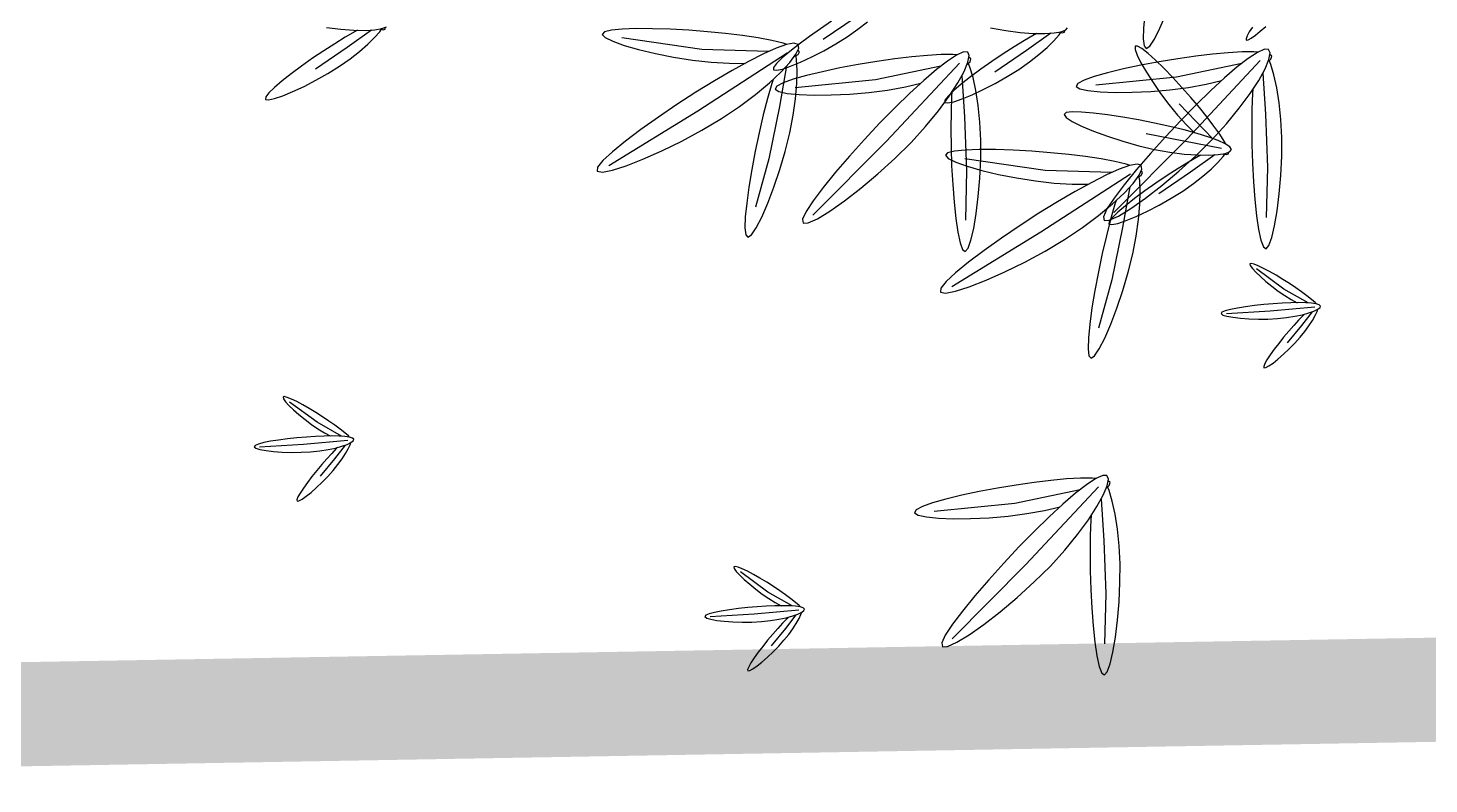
# Model space of a CAD drawing. Extents: x 302512 to 1034855, y -184136 to 410364.
# Drawn here: x 588098 to 594823, y 177789 to 181417 of the extents above; entities that cross this region are included whole.
import ezdxf

# ---------------------------------------------------------------- set-up
doc = ezdxf.new("R2010")
doc.units = 0
doc.header["$MEASUREMENT"] = 0
doc.linetypes.add('DASHED2', pattern=[0.375, 0.25, -0.125])
for name, color, linetype in [('PUB_TEXT', 7, 'Continuous'), ('坐椅', 7, 'Continuous'), ('树', 80, 'Continuous'), ('绿化', 97, 'Continuous'), ('绿地', 3, 'Continuous')]:
    doc.layers.add(name, color=color, linetype=linetype)
doc.styles.add('DIM_FONT', font='SIMPLEX.shx', dxfattribs={"width": 0.8})

# ---------------------------------------------------------------- blocks, each defined once
blk = doc.blocks.new('_F43BVI')
at = {"layer": '绿地'}
for p, q in [((0.4343, 0.5825), (0.4285, 0.5959)), ((0.4213, 0.5702), (0.4286, 0.561)), ((0.4387, 0.5705), (0.4343, 0.5825)), ((0.4417, 0.5607), (0.4387, 0.5705)), ((0.4891, 0.589), (0.4849, 0.5862)), ((0.4945, 0.5855), (0.4891, 0.589)), ((0.5045, 0.5821), (0.4939, 0.5812)), ((0.498, 0.5777), (0.4945, 0.5855)), ((0.5266, 0.5814), (0.5045, 0.5821)), ((0.5531, 0.5787), (0.5266, 0.5814)), ((0.5833, 0.5739), (0.5531, 0.5787)), ((0.6164, 0.5667), (0.5833, 0.5739)), ((0.6516, 0.5571), (0.6164, 0.5667)), ((0.4286, 0.561), (0.4348, 0.5542)), ((0.4348, 0.5542), (0.4395, 0.5504)), ((0.4395, 0.5504), (0.4423, 0.5501)), ((0.443, 0.5537), (0.4417, 0.5607)), ((0.4423, 0.5501), (0.443, 0.5537)), ((0.4695, 0.557), (0.4624, 0.5345)), ((0.4728, 0.5651), (0.4695, 0.557)), ((0.4905, 0.5641), (0.5943, 0.3752)), ((0.516, 0.5609), (0.5969, 0.5404)), ((0.5969, 0.5404), (0.7008, 0.5108)), ((0.6879, 0.5452), (0.6516, 0.5571)), ((0.724, 0.5316), (0.6879, 0.5452)), ((0.4624, 0.5345), (0.4553, 0.5074)), ((0.4844, 0.5268), (0.47, 0.3927)), ((0.5412, 0.5317), (0.5489, 0.5285)), ((0.5489, 0.5285), (0.5786, 0.5175)), ((0.5786, 0.5175), (0.6113, 0.5065)), ((0.7008, 0.5108), (0.796, 0.4771)), ((0.7586, 0.517), (0.724, 0.5316)), ((0.79, 0.5023), (0.7586, 0.517)), ((0.9816, 0.5129), (0.9718, 0.5064)), ((0.9986, 0.5143), (0.9783, 0.4261)), ((0.9901, 0.5179), (0.9816, 0.5129)), ((0.9934, 0.5195), (0.9901, 0.5179)), ((1.008, 0.516), (1.0045, 0.5187)), ((1.0148, 0.5096), (1.008, 0.516)), ((0.4553, 0.5074), (0.4483, 0.4766)), ((0.6113, 0.5065), (0.6464, 0.4955)), ((0.6464, 0.4955), (0.6828, 0.485)), ((0.6828, 0.485), (0.7193, 0.4752)), ((0.8169, 0.4881), (0.79, 0.5023)), ((0.8378, 0.4755), (0.8169, 0.4881)), ((0.9494, 0.4899), (0.9373, 0.4803)), ((0.9863, 0.5043), (0.9443, 0.4663)), ((0.9609, 0.4987), (0.9494, 0.4899)), ((0.9718, 0.5064), (0.9609, 0.4987)), ((0.9691, 0.4739), (0.9788, 0.4832)), ((1.0054, 0.4899), (1.007, 0.4868)), ((1.0057, 0.5062), (1.0253, 0.4771)), ((1.007, 0.4868), (1.0132, 0.4751)), ((1.0224, 0.5014), (1.0148, 0.5096)), ((1.0305, 0.4914), (1.0224, 0.5014)), ((1.0388, 0.4799), (1.0305, 0.4914)), ((0.4483, 0.4766), (0.4416, 0.4427)), ((0.502, 0.4455), (0.5046, 0.4774)), ((0.7193, 0.4752), (0.7543, 0.4667)), ((0.7543, 0.4667), (0.7864, 0.4599)), ((0.7864, 0.4599), (0.8141, 0.4551)), ((0.8141, 0.4551), (0.8359, 0.4528)), ((0.8359, 0.4528), (0.8502, 0.4535)), ((0.8512, 0.465), (0.8378, 0.4755)), ((0.8502, 0.4535), (0.8557, 0.4574)), ((0.8557, 0.4574), (0.8512, 0.465)), ((0.9443, 0.4663), (0.8886, 0.4261)), ((0.913, 0.4598), (0.9018, 0.4497)), ((0.925, 0.4702), (0.913, 0.4598)), ((0.9373, 0.4803), (0.925, 0.4702)), ((0.9314, 0.4449), (0.9447, 0.4542)), ((0.9447, 0.4542), (0.9574, 0.464)), ((0.9574, 0.464), (0.9691, 0.4739)), ((1.0132, 0.4751), (1.0204, 0.4624)), ((1.0204, 0.4624), (1.0283, 0.4492)), ((1.0253, 0.4771), (1.0496, 0.4388)), ((1.0471, 0.4671), (1.0388, 0.4799)), ((1.0552, 0.4532), (1.0471, 0.4671)), ((1.0627, 0.4388), (1.0552, 0.4532)), ((0.4416, 0.4427), (0.4353, 0.4065)), ((0.4971, 0.4094), (0.502, 0.4455)), ((0.5658, 0.4265), (0.5425, 0.4176)), ((0.6353, 0.4343), (0.5598, 0.2987)), ((0.5873, 0.434), (0.5658, 0.4265)), ((0.6065, 0.44), (0.5873, 0.434)), ((0.6229, 0.4443), (0.6065, 0.44)), ((0.6291, 0.4454), (0.6229, 0.4443)), ((0.6465, 0.4349), (0.6499, 0.44)), ((0.6499, 0.4446), (0.6466, 0.4461)), ((0.6516, 0.4326), (0.647, 0.4388)), ((0.6499, 0.44), (0.6499, 0.4446)), ((0.6597, 0.4189), (0.6516, 0.4326)), ((0.8836, 0.4317), (0.8777, 0.4246)), ((0.8918, 0.4401), (0.8836, 0.4317)), ((0.9018, 0.4497), (0.8918, 0.4401)), ((0.8944, 0.4229), (0.9057, 0.4289)), ((0.9057, 0.4289), (0.9182, 0.4363)), ((0.9182, 0.4363), (0.9314, 0.4449)), ((0.9783, 0.4261), (0.956, 0.3402)), ((1.0283, 0.4492), (1.0368, 0.4357)), ((1.0368, 0.4357), (1.0455, 0.4225)), ((1.0694, 0.4245), (1.0627, 0.4388)), ((0.3655, 0.3915), (0.3428, 0.4117)), ((0.4353, 0.4065), (0.4296, 0.369)), ((0.493, 0.3967), (0.4683, 0.3854)), ((0.49, 0.3719), (0.4971, 0.4094)), ((0.5181, 0.4076), (0.493, 0.3967)), ((0.5425, 0.4176), (0.5181, 0.4076)), ((0.6102, 0.4237), (0.5229, 0.3811)), ((0.6431, 0.4175), (0.6616, 0.3603)), ((0.6682, 0.4017), (0.6597, 0.4189)), ((0.6768, 0.3814), (0.6682, 0.4017)), ((0.8777, 0.4246), (0.8745, 0.4195)), ((0.8745, 0.4195), (0.8746, 0.4167)), ((0.8746, 0.4167), (0.8782, 0.4165)), ((0.8782, 0.4165), (0.8851, 0.4186)), ((0.8851, 0.4186), (0.8944, 0.4229)), ((1.0455, 0.4225), (1.0541, 0.41)), ((1.0541, 0.41), (1.0622, 0.3989)), ((1.0622, 0.3989), (1.0695, 0.3896)), ((1.0752, 0.4111), (1.0694, 0.4245)), ((1.0797, 0.3992), (1.0752, 0.4111)), ((1.0827, 0.3894), (1.0797, 0.3992)), ((0.3292, 0.3714), (0.3549, 0.3601)), ((0.3828, 0.3742), (0.3655, 0.3915)), ((0.3933, 0.3608), (0.3828, 0.3742)), ((0.445, 0.374), (0.424, 0.363)), ((0.4296, 0.369), (0.4248, 0.3316)), ((0.47, 0.3927), (0.4349, 0.2329)), ((0.4683, 0.3854), (0.445, 0.374)), ((0.4812, 0.3342), (0.49, 0.3719)), ((0.5179, 0.361), (0.5435, 0.371)), ((0.5435, 0.371), (0.5674, 0.3819)), ((0.5674, 0.3819), (0.5879, 0.3925)), ((0.5943, 0.3752), (0.6908, 0.1874)), ((0.6349, 0.3909), (0.6359, 0.385)), ((0.6359, 0.385), (0.6406, 0.3627)), ((0.6851, 0.3585), (0.6768, 0.3814)), ((1.0695, 0.3896), (1.0757, 0.3828)), ((1.0757, 0.3828), (1.0804, 0.379)), ((1.0804, 0.379), (1.0832, 0.3787)), ((1.0839, 0.3823), (1.0827, 0.3894)), ((1.0832, 0.3787), (1.0839, 0.3823)), ((0.3549, 0.3601), (0.3755, 0.3527)), ((0.3755, 0.3527), (0.3896, 0.3499)), ((0.3934, 0.3443), (0.3857, 0.3373)), ((0.3896, 0.3499), (0.3958, 0.3524)), ((0.3958, 0.3524), (0.3933, 0.3608)), ((0.4065, 0.353), (0.3934, 0.3443)), ((0.424, 0.363), (0.4065, 0.353)), ((0.4415, 0.3379), (0.4657, 0.3442)), ((0.4657, 0.3442), (0.4916, 0.3519)), ((0.4916, 0.3519), (0.5179, 0.361)), ((0.6406, 0.3627), (0.6464, 0.3385)), ((0.6616, 0.3603), (0.6833, 0.2856)), ((0.6927, 0.3334), (0.6851, 0.3585)), ((0.3857, 0.3373), (0.3845, 0.3326)), ((0.3845, 0.3326), (0.3905, 0.3305)), ((0.3905, 0.3305), (0.4027, 0.3308)), ((0.4027, 0.3308), (0.4201, 0.3334)), ((0.4201, 0.3334), (0.4415, 0.3379)), ((0.4248, 0.3316), (0.4209, 0.2957)), ((0.4713, 0.2981), (0.4812, 0.3342)), ((0.6464, 0.3385), (0.6531, 0.3129)), ((0.6531, 0.3129), (0.6606, 0.2867)), ((0.6993, 0.3067), (0.6927, 0.3334)), ((0.4209, 0.2957), (0.4183, 0.263)), ((0.4608, 0.265), (0.4713, 0.2981)), ((0.6606, 0.2867), (0.6687, 0.2607)), ((0.7048, 0.2794), (0.6993, 0.3067)), ((0.4183, 0.263), (0.4172, 0.2349)), ((0.4503, 0.2365), (0.4608, 0.265)), ((0.6321, 0.2678), (0.6273, 0.2661)), ((0.6366, 0.2631), (0.6321, 0.2678)), ((0.6454, 0.2574), (0.6349, 0.2591)), ((0.638, 0.2547), (0.6366, 0.2631)), ((0.6667, 0.2515), (0.6454, 0.2574)), ((0.6687, 0.2607), (0.6769, 0.2361)), ((0.7092, 0.2527), (0.7048, 0.2794)), ((0.4172, 0.2349), (0.4177, 0.2131)), ((0.4404, 0.2141), (0.4503, 0.2365)), ((0.6054, 0.2414), (0.5932, 0.2213)), ((0.6106, 0.2485), (0.6054, 0.2414)), ((0.6275, 0.2433), (0.6831, 0.0351)), ((0.6515, 0.2341), (0.7252, 0.1948)), ((0.6918, 0.2425), (0.6667, 0.2515)), ((0.6769, 0.2361), (0.685, 0.2139)), ((0.72, 0.2306), (0.6918, 0.2425)), ((0.7122, 0.2279), (0.7092, 0.2527)), ((0.7139, 0.2061), (0.7122, 0.2279)), ((0.7504, 0.2157), (0.72, 0.2306)), ((0.3099, 0.1959), (0.3133, 0.201)), ((0.3134, 0.2056), (0.3101, 0.2071)), ((0.315, 0.1936), (0.3105, 0.1998)), ((0.3133, 0.201), (0.3134, 0.2056)), ((0.4177, 0.2131), (0.4202, 0.1989)), ((0.4202, 0.1989), (0.4249, 0.1941)), ((0.4249, 0.1941), (0.4318, 0.1995)), ((0.4318, 0.1995), (0.4404, 0.2141)), ((0.6127, 0.2085), (0.5666, 0.0817)), ((0.5932, 0.2213), (0.5798, 0.1967)), ((0.669, 0.1997), (0.6757, 0.1948)), ((0.685, 0.2139), (0.6927, 0.1952)), ((0.7142, 0.1885), (0.7139, 0.2061)), ((0.7822, 0.198), (0.7504, 0.2157)), ((0.3065, 0.1785), (0.325, 0.1213)), ((0.3231, 0.1799), (0.315, 0.1936)), ((0.3316, 0.1627), (0.3231, 0.1799)), ((0.5798, 0.1967), (0.5656, 0.1684)), ((0.6757, 0.1948), (0.7019, 0.177)), ((0.6927, 0.1952), (0.6996, 0.181)), ((0.6996, 0.181), (0.7055, 0.1725)), ((0.7019, 0.177), (0.7311, 0.1584)), ((0.7055, 0.1725), (0.71, 0.1707)), ((0.71, 0.1707), (0.7129, 0.1763)), ((0.7129, 0.1763), (0.7142, 0.1885)), ((0.7252, 0.1948), (0.819, 0.1413)), ((0.8146, 0.1778), (0.7822, 0.198)), ((0.8465, 0.1559), (0.8146, 0.1778)), ((0.2983, 0.1519), (0.2994, 0.146)), ((0.2994, 0.146), (0.3041, 0.1237)), ((0.3402, 0.1424), (0.3316, 0.1627)), ((0.3485, 0.1195), (0.3402, 0.1424)), ((0.5656, 0.1684), (0.551, 0.1371)), ((0.6103, 0.1254), (0.6205, 0.1558)), ((0.7311, 0.1584), (0.7624, 0.1394)), ((0.8765, 0.1334), (0.8465, 0.1559)), ((0.3041, 0.1237), (0.3098, 0.0995)), ((0.325, 0.1213), (0.3467, 0.0466)), ((0.3561, 0.0944), (0.3485, 0.1195)), ((0.551, 0.1371), (0.5363, 0.1035)), ((0.5969, 0.0915), (0.6103, 0.1254)), ((0.7624, 0.1394), (0.7953, 0.1205)), ((0.7953, 0.1205), (0.8284, 0.1023)), ((0.819, 0.1413), (0.9033, 0.0858)), ((0.9035, 0.1116), (0.8765, 0.1334)), ((0.3098, 0.0995), (0.3165, 0.074)), ((0.3627, 0.0677), (0.3561, 0.0944)), ((0.5363, 0.1035), (0.5218, 0.0684)), ((0.5811, 0.0568), (0.5969, 0.0915)), ((0.8284, 0.1023), (0.8604, 0.0857)), ((0.8604, 0.0857), (0.8899, 0.0713)), ((0.9263, 0.0915), (0.9035, 0.1116)), ((0.9435, 0.0742), (0.9263, 0.0915)), ((0.3165, 0.074), (0.3241, 0.0477)), ((0.3683, 0.0404), (0.3627, 0.0677)), ((0.5666, 0.0817), (0.4943, -0.065)), ((0.5218, 0.0684), (0.5081, 0.0332)), ((0.5635, 0.0223), (0.5811, 0.0568)), ((0.8899, 0.0713), (0.9157, 0.0601)), ((0.9157, 0.0601), (0.9363, 0.0527)), ((0.954, 0.0608), (0.9435, 0.0742)), ((0.9566, 0.0524), (0.954, 0.0608)), ((0.3241, 0.0477), (0.3321, 0.0217)), ((0.3726, 0.0137), (0.3683, 0.0404)), ((0.5081, 0.0332), (0.4957, -0.0006)), ((0.6831, 0.0351), (0.7319, -0.1704)), ((0.9363, 0.0527), (0.9503, 0.0498)), ((0.9503, 0.0498), (0.9566, 0.0524)), ((0.3058, 0.0091), (0.3015, 0.0063)), ((0.3112, 0.0057), (0.3058, 0.0091)), ((0.3211, 0.0022), (0.3105, 0.0014)), ((0.3146, -0.0022), (0.3112, 0.0057)), ((0.3432, 0.0016), (0.3211, 0.0022)), ((0.3321, 0.0217), (0.3403, -0.0029)), ((0.3698, -0.0011), (0.3432, 0.0016)), ((0.3756, -0.0111), (0.3726, 0.0137)), ((0.5452, -0.0104), (0.5635, 0.0223)), ((1.207, 0.0113), (1.2027, 0.0085)), ((1.2124, 0.0078), (1.207, 0.0113)), ((1.2223, 0.0044), (1.2117, 0.0036)), ((1.2158, 0), (1.2124, 0.0078)), ((1.2444, 0.0038), (1.2223, 0.0044)), ((1.271, 0.0011), (1.2444, 0.0038)), ((1.3012, -0.0038), (1.271, 0.0011)), ((0.2862, -0.0229), (0.2791, -0.0454)), ((0.2895, -0.0148), (0.2862, -0.0229)), ((0.3071, -0.0158), (0.4109, -0.2047)), ((0.3326, -0.019), (0.4136, -0.0395)), ((0.3403, -0.0029), (0.3484, -0.0251)), ((0.3484, -0.0251), (0.3561, -0.0438)), ((0.4, -0.006), (0.3698, -0.0011)), ((0.3773, -0.0329), (0.3756, -0.0111)), ((0.4331, -0.0132), (0.4, -0.006)), ((0.4682, -0.0227), (0.4331, -0.0132)), ((0.5045, -0.0347), (0.4682, -0.0227)), ((0.4957, -0.0006), (0.4854, -0.0318)), ((0.5271, -0.04), (0.5452, -0.0104)), ((1.1874, -0.0207), (1.1803, -0.0432)), ((1.1907, -0.0126), (1.1874, -0.0207)), ((1.2083, -0.0136), (1.3121, -0.2025)), ((1.2338, -0.0168), (1.3148, -0.0373)), ((1.3343, -0.011), (1.3012, -0.0038)), ((1.3694, -0.0206), (1.3343, -0.011)), ((1.4057, -0.0325), (1.3694, -0.0206)), ((0.2791, -0.0454), (0.272, -0.0724)), ((0.3011, -0.0531), (0.2866, -0.1872)), ((0.3561, -0.0438), (0.3631, -0.058)), ((0.3578, -0.0482), (0.3656, -0.0514)), ((0.3656, -0.0514), (0.3953, -0.0623)), ((0.3763, -0.0626), (0.3776, -0.0505)), ((0.3776, -0.0505), (0.3773, -0.0329)), ((0.4136, -0.0395), (0.5175, -0.0691)), ((0.4854, -0.0318), (0.4776, -0.0588)), ((0.5407, -0.0483), (0.5045, -0.0347)), ((0.5101, -0.0652), (0.5271, -0.04)), ((0.5752, -0.0629), (0.5407, -0.0483)), ((1.1803, -0.0432), (1.1732, -0.0702)), ((1.2023, -0.0509), (1.1878, -0.185)), ((1.259, -0.046), (1.2668, -0.0492)), ((1.2668, -0.0492), (1.2965, -0.0601)), ((1.3148, -0.0373), (1.4187, -0.0669)), ((1.4419, -0.0461), (1.4057, -0.0325)), ((1.4764, -0.0607), (1.4419, -0.0461)), ((0.272, -0.0724), (0.265, -0.1033)), ((0.3631, -0.058), (0.3689, -0.0665)), ((0.3689, -0.0665), (0.3734, -0.0683)), ((0.3734, -0.0683), (0.3763, -0.0626)), ((0.3953, -0.0623), (0.428, -0.0734)), ((0.428, -0.0734), (0.463, -0.0844)), ((0.463, -0.0844), (0.4995, -0.0949)), ((0.4729, -0.0801), (0.472, -0.0945)), ((0.4776, -0.0588), (0.4729, -0.0801)), ((0.4833, -0.0967), (0.4952, -0.0845)), ((0.4952, -0.0845), (0.5101, -0.0652)), ((0.5175, -0.0691), (0.6126, -0.1027)), ((0.6067, -0.0776), (0.5752, -0.0629)), ((0.6336, -0.0917), (0.6067, -0.0776)), ((1.1732, -0.0702), (1.1662, -0.1011)), ((1.2965, -0.0601), (1.3292, -0.0712)), ((1.3292, -0.0712), (1.3642, -0.0822)), ((1.3642, -0.0822), (1.4007, -0.0927)), ((1.4187, -0.0669), (1.5138, -0.1006)), ((1.5079, -0.0754), (1.4764, -0.0607)), ((1.5348, -0.0895), (1.5079, -0.0754)), ((0.265, -0.1033), (0.2583, -0.1372)), ((0.3186, -0.1343), (0.3213, -0.1024)), ((0.472, -0.0945), (0.4753, -0.1003)), ((0.4753, -0.1003), (0.4833, -0.0967)), ((0.4995, -0.0949), (0.5359, -0.1046)), ((0.5359, -0.1046), (0.571, -0.1131)), ((0.571, -0.1131), (0.6031, -0.12)), ((0.6544, -0.1044), (0.6336, -0.0917)), ((0.6678, -0.1149), (0.6544, -0.1044)), ((1.1662, -0.1011), (1.1595, -0.135)), ((1.2198, -0.1322), (1.2225, -0.1003)), ((1.4007, -0.0927), (1.4371, -0.1024)), ((1.4371, -0.1024), (1.4722, -0.1109)), ((1.4722, -0.1109), (1.5043, -0.1178)), ((1.5556, -0.1022), (1.5348, -0.0895)), ((1.569, -0.1127), (1.5556, -0.1022)), ((1.5735, -0.1202), (1.569, -0.1127)), ((0.2583, -0.1372), (0.252, -0.1733)), ((0.3137, -0.1704), (0.3186, -0.1343)), ((0.6031, -0.12), (0.6308, -0.1247)), ((0.6308, -0.1247), (0.6525, -0.127)), ((0.6525, -0.127), (0.6669, -0.1264)), ((0.6669, -0.1264), (0.6723, -0.1224)), ((0.6723, -0.1224), (0.6678, -0.1149)), ((1.1595, -0.135), (1.1532, -0.1712)), ((1.2149, -0.1683), (1.2198, -0.1322)), ((1.5043, -0.1178), (1.532, -0.1226)), ((1.532, -0.1226), (1.5537, -0.1248)), ((1.5537, -0.1248), (1.5681, -0.1242)), ((1.5681, -0.1242), (1.5735, -0.1202)), ((0.1783, -0.1895), (0.17, -0.1666)), ((1.2079, -0.2058), (1.2149, -0.1683)), ((0.1548, -0.1877), (0.1765, -0.2624)), ((0.1859, -0.2146), (0.1783, -0.1895)), ((0.252, -0.1733), (0.2463, -0.2108)), ((0.2866, -0.1872), (0.2515, -0.3469)), ((0.3067, -0.208), (0.3137, -0.1704)), ((1.1532, -0.1712), (1.1475, -0.2087)), ((1.1878, -0.185), (1.1527, -0.3448)), ((0.1926, -0.2413), (0.1859, -0.2146)), ((0.2463, -0.2108), (0.2414, -0.2483)), ((0.2979, -0.2456), (0.3067, -0.208)), ((0.4109, -0.2047), (0.5075, -0.3925)), ((1.1475, -0.2087), (1.1426, -0.2461)), ((1.1991, -0.2435), (1.2079, -0.2058)), ((1.3121, -0.2025), (1.4087, -0.3903)), ((0.1464, -0.2351), (0.1539, -0.2613)), ((0.1981, -0.2686), (0.1926, -0.2413)), ((0.2414, -0.2483), (0.2376, -0.2841)), ((0.2879, -0.2818), (0.2979, -0.2456)), ((1.1426, -0.2461), (1.1388, -0.282)), ((1.1891, -0.2796), (1.1991, -0.2435)), ((0.1539, -0.2613), (0.1619, -0.2873)), ((0.2024, -0.2953), (0.1981, -0.2686)), ((0.2774, -0.3149), (0.2879, -0.2818)), ((1.1388, -0.282), (1.1361, -0.3147)), ((1.1786, -0.3127), (1.1891, -0.2796)), ((0.1619, -0.2873), (0.1701, -0.3119)), ((0.2054, -0.3201), (0.2024, -0.2953)), ((0.2376, -0.2841), (0.2349, -0.3169)), ((0.1632, -0.335), (0.1581, -0.3421)), ((0.1701, -0.3119), (0.1783, -0.3341)), ((0.1783, -0.3341), (0.1859, -0.3528)), ((0.1848, -0.3157), (0.18, -0.3174)), ((0.1892, -0.3203), (0.1848, -0.3157)), ((0.198, -0.3261), (0.1875, -0.3243)), ((0.1907, -0.3288), (0.1892, -0.3203)), ((0.2194, -0.332), (0.198, -0.3261)), ((0.2071, -0.3419), (0.2054, -0.3201)), ((0.2445, -0.3409), (0.2194, -0.332)), ((0.2349, -0.3169), (0.2338, -0.3449)), ((0.2669, -0.3434), (0.2774, -0.3149)), ((1.1361, -0.3147), (1.135, -0.3427)), ((1.1681, -0.3412), (1.1786, -0.3127)), ((0.1458, -0.3622), (0.1325, -0.3868)), ((0.1581, -0.3421), (0.1458, -0.3622)), ((0.1801, -0.3402), (0.2357, -0.5484)), ((0.1859, -0.3528), (0.1929, -0.367)), ((0.1929, -0.367), (0.1987, -0.3755)), ((0.2041, -0.3494), (0.2778, -0.3887)), ((0.2061, -0.3717), (0.2074, -0.3595)), ((0.2074, -0.3595), (0.2071, -0.3419)), ((0.2338, -0.3449), (0.2344, -0.3668)), ((0.2344, -0.3668), (0.2369, -0.3809)), ((0.2726, -0.3529), (0.2445, -0.3409)), ((0.2484, -0.3804), (0.2571, -0.3657)), ((0.2571, -0.3657), (0.2669, -0.3434)), ((0.303, -0.3678), (0.2726, -0.3529)), ((0.3349, -0.3855), (0.303, -0.3678)), ((1.135, -0.3427), (1.1356, -0.3646)), ((1.1356, -0.3646), (1.1381, -0.3788)), ((1.1496, -0.3782), (1.1583, -0.3635)), ((1.1583, -0.3635), (1.1681, -0.3412)), ((0.1325, -0.3868), (0.1183, -0.4151)), ((0.1654, -0.375), (0.1192, -0.5017)), ((0.1987, -0.3755), (0.2032, -0.3773)), ((0.2032, -0.3773), (0.2061, -0.3717)), ((0.2216, -0.3838), (0.2284, -0.3887)), ((0.2284, -0.3887), (0.2546, -0.4065)), ((0.2369, -0.3809), (0.2415, -0.3858)), ((0.2415, -0.3858), (0.2484, -0.3804)), ((0.2778, -0.3887), (0.3716, -0.4422)), ((0.3673, -0.4057), (0.3349, -0.3855)), ((1.1381, -0.3788), (1.1427, -0.3836)), ((1.1427, -0.3836), (1.1496, -0.3782)), ((0.1183, -0.4151), (0.1037, -0.4464)), ((0.2546, -0.4065), (0.2837, -0.425)), ((0.3991, -0.4276), (0.3673, -0.4057)), ((0.1037, -0.4464), (0.0889, -0.48)), ((0.163, -0.4581), (0.1732, -0.4277)), ((0.2837, -0.425), (0.3151, -0.4441)), ((0.3151, -0.4441), (0.348, -0.463)), ((0.3716, -0.4422), (0.4559, -0.4977)), ((0.4292, -0.45), (0.3991, -0.4276)), ((0.4562, -0.4719), (0.4292, -0.45)), ((0.0889, -0.48), (0.0744, -0.515)), ((0.1496, -0.4919), (0.163, -0.4581)), ((0.348, -0.463), (0.3811, -0.4812)), ((0.3811, -0.4812), (0.4131, -0.4978)), ((0.4789, -0.492), (0.4562, -0.4719)), ((0.1192, -0.5017), (0.047, -0.6484)), ((0.1337, -0.5267), (0.1496, -0.4919)), ((0.4131, -0.4978), (0.4426, -0.5121)), ((0.4962, -0.5093), (0.4789, -0.492)), ((0.5067, -0.5227), (0.4962, -0.5093)), ((0.0744, -0.515), (0.0607, -0.5502)), ((0.1162, -0.5612), (0.1337, -0.5267)), ((0.4426, -0.5121), (0.4683, -0.5234)), ((0.4683, -0.5234), (0.4889, -0.5308)), ((0.4889, -0.5308), (0.503, -0.5336)), ((0.503, -0.5336), (0.5092, -0.5311)), ((0.5092, -0.5311), (0.5067, -0.5227)), ((0.0607, -0.5502), (0.0484, -0.5841)), ((0.0979, -0.5939), (0.1162, -0.5612)), ((0.2357, -0.5484), (0.2846, -0.7538)), ((0.0484, -0.5841), (0.038, -0.6153)), ((0.0798, -0.6235), (0.0979, -0.5939)), ((0.038, -0.6153), (0.0302, -0.6423)), ((0.0302, -0.6423), (0.0256, -0.6636)), ((0.0478, -0.668), (0.0628, -0.6487)), ((0.0628, -0.6487), (0.0798, -0.6235)), ((0.0256, -0.6636), (0.0246, -0.6779)), ((0.0246, -0.6779), (0.028, -0.6838)), ((0.0359, -0.6802), (0.0478, -0.668)), ((1.2452, -0.6771), (1.2032, -0.7151)), ((1.2307, -0.675), (1.2199, -0.6827)), ((1.2405, -0.6685), (1.2307, -0.675)), ((1.2576, -0.6671), (1.2373, -0.7553)), ((1.249, -0.6635), (1.2405, -0.6685)), ((1.2523, -0.6619), (1.249, -0.6635)), ((1.267, -0.6654), (1.2634, -0.6627)), ((1.2646, -0.6753), (1.2843, -0.7043)), ((1.2737, -0.6718), (1.267, -0.6654)), ((1.2813, -0.6801), (1.2737, -0.6718)), ((0.028, -0.6838), (0.0359, -0.6802)), ((1.1962, -0.7011), (1.1839, -0.7112)), ((1.2083, -0.6915), (1.1962, -0.7011)), ((1.2199, -0.6827), (1.2083, -0.6915)), ((1.2164, -0.7174), (1.228, -0.7075)), ((1.228, -0.7075), (1.2378, -0.6982)), ((1.2644, -0.6915), (1.2659, -0.6946)), ((1.2659, -0.6946), (1.2722, -0.7063)), ((1.2722, -0.7063), (1.2793, -0.719)), ((1.2894, -0.69), (1.2813, -0.6801)), ((1.2843, -0.7043), (1.3086, -0.7426)), ((1.2977, -0.7015), (1.2894, -0.69)), ((1.3061, -0.7143), (1.2977, -0.7015)), ((1.2032, -0.7151), (1.1475, -0.7553)), ((1.1607, -0.7317), (1.1507, -0.7413)), ((1.1719, -0.7216), (1.1607, -0.7317)), ((1.1839, -0.7112), (1.1719, -0.7216)), ((1.1904, -0.7365), (1.2037, -0.7272)), ((1.2037, -0.7272), (1.2164, -0.7174)), ((1.2793, -0.719), (1.2872, -0.7322)), ((1.2872, -0.7322), (1.2957, -0.7457)), ((1.3141, -0.7282), (1.3061, -0.7143)), ((1.3216, -0.7426), (1.3141, -0.7282)), ((1.1366, -0.7568), (1.1334, -0.7619)), ((1.1334, -0.7619), (1.1335, -0.7647)), ((1.1425, -0.7497), (1.1366, -0.7568)), ((1.1372, -0.7649), (1.144, -0.7628)), ((1.1507, -0.7413), (1.1425, -0.7497)), ((1.144, -0.7628), (1.1533, -0.7585)), ((1.1533, -0.7585), (1.1646, -0.7525)), ((1.1646, -0.7525), (1.1771, -0.7451)), ((1.1771, -0.7451), (1.1904, -0.7365)), ((1.2373, -0.7553), (1.215, -0.8412)), ((1.2957, -0.7457), (1.3044, -0.759)), ((1.3044, -0.759), (1.313, -0.7714)), ((1.3284, -0.7569), (1.3216, -0.7426)), ((1.3341, -0.7703), (1.3284, -0.7569)), ((1.1335, -0.7647), (1.1372, -0.7649)), ((1.313, -0.7714), (1.3212, -0.7825)), ((1.3212, -0.7825), (1.3285, -0.7918)), ((1.3285, -0.7918), (1.3347, -0.7986)), ((1.3386, -0.7822), (1.3341, -0.7703)), ((1.3416, -0.792), (1.3386, -0.7822)), ((1.3429, -0.7991), (1.3416, -0.792)), ((1.3347, -0.7986), (1.3393, -0.8024)), ((1.3393, -0.8024), (1.3422, -0.8027)), ((1.3422, -0.8027), (1.3429, -0.7991)), ((-0.1217, -1.1074), (-0.1182, -1.1023)), ((-0.1182, -1.0977), (-0.1215, -1.0962)), ((-0.1165, -1.1097), (-0.1211, -1.1036)), ((-0.1182, -1.1023), (-0.1182, -1.0977)), ((-0.125, -1.1248), (-0.1066, -1.1821)), ((-0.1084, -1.1234), (-0.1165, -1.1097)), ((-0.0999, -1.1407), (-0.1084, -1.1234)), ((-0.1332, -1.1514), (-0.1322, -1.1573)), ((-0.1322, -1.1573), (-0.1275, -1.1796)), ((-0.0913, -1.161), (-0.0999, -1.1407)), ((-0.1275, -1.1796), (-0.1217, -1.2038)), ((-0.1066, -1.1821), (-0.0848, -1.2567)), ((-0.0831, -1.1839), (-0.0913, -1.161)), ((-0.0754, -1.209), (-0.0831, -1.1839)), ((-0.1217, -1.2038), (-0.115, -1.2294)), ((-0.0688, -1.2357), (-0.0754, -1.209)), ((-0.115, -1.2294), (-0.1075, -1.2556)), ((-0.0633, -1.263), (-0.0688, -1.2357)), ((-0.1075, -1.2556), (-0.0994, -1.2816)), ((-0.059, -1.2896), (-0.0633, -1.263)), ((-0.0994, -1.2816), (-0.0912, -1.3062)), ((-0.0559, -1.3144), (-0.059, -1.2896)), ((-0.0912, -1.3062), (-0.0831, -1.3284)), ((-0.0831, -1.3284), (-0.0754, -1.3471)), ((-0.0542, -1.3362), (-0.0559, -1.3144)), ((-0.0754, -1.3471), (-0.0685, -1.3613)), ((-0.0552, -1.366), (-0.054, -1.3538)), ((-0.054, -1.3538), (-0.0542, -1.3362)), ((-0.0685, -1.3613), (-0.0626, -1.3698)), ((-0.0626, -1.3698), (-0.0581, -1.3716)), ((-0.0581, -1.3716), (-0.0552, -1.366)), ((0.6367, -1.437), (0.5947, -1.475)), ((0.6114, -1.4426), (0.5998, -1.4514)), ((0.6222, -1.4349), (0.6114, -1.4426)), ((0.632, -1.4284), (0.6222, -1.4349)), ((0.649, -1.427), (0.6287, -1.5152)), ((0.6405, -1.4234), (0.632, -1.4284)), ((0.6438, -1.4218), (0.6405, -1.4234)), ((0.6585, -1.4253), (0.6549, -1.4226)), ((0.6561, -1.4352), (0.6758, -1.4642)), ((0.6652, -1.4317), (0.6585, -1.4253)), ((0.6728, -1.4399), (0.6652, -1.4317)), ((0.6809, -1.4499), (0.6728, -1.4399)), ((0.5754, -1.4711), (0.5634, -1.4815)), ((0.5877, -1.461), (0.5754, -1.4711)), ((0.5998, -1.4514), (0.5877, -1.461)), ((0.6079, -1.4773), (0.6195, -1.4674)), ((0.6195, -1.4674), (0.6292, -1.4581)), ((0.6559, -1.4514), (0.6574, -1.4545)), ((0.6574, -1.4545), (0.6636, -1.4662)), ((0.6636, -1.4662), (0.6708, -1.4789)), ((0.6758, -1.4642), (0.7, -1.5025)), ((0.6892, -1.4614), (0.6809, -1.4499)), ((0.6976, -1.4742), (0.6892, -1.4614)), ((0.5947, -1.475), (0.539, -1.5152)), ((0.5522, -1.4916), (0.5422, -1.5012)), ((0.5634, -1.4815), (0.5522, -1.4916)), ((0.5686, -1.505), (0.5818, -1.4964)), ((0.5818, -1.4964), (0.5951, -1.4871)), ((0.5951, -1.4871), (0.6079, -1.4773)), ((0.6708, -1.4789), (0.6787, -1.4921)), ((0.6787, -1.4921), (0.6872, -1.5056)), ((0.7056, -1.4881), (0.6976, -1.4742)), ((0.7131, -1.5025), (0.7056, -1.4881)), ((0.5281, -1.5167), (0.5249, -1.5218)), ((0.5249, -1.5218), (0.525, -1.5246)), ((0.525, -1.5246), (0.5287, -1.5248)), ((0.534, -1.5096), (0.5281, -1.5167)), ((0.5287, -1.5248), (0.5355, -1.5227)), ((0.5422, -1.5012), (0.534, -1.5096)), ((0.5355, -1.5227), (0.5448, -1.5184)), ((0.5448, -1.5184), (0.5561, -1.5124)), ((0.5561, -1.5124), (0.5686, -1.505)), ((0.6287, -1.5152), (0.6065, -1.6011)), ((0.6872, -1.5056), (0.6959, -1.5188)), ((0.6959, -1.5188), (0.7045, -1.5313)), ((0.7199, -1.5168), (0.7131, -1.5025)), ((0.7256, -1.5302), (0.7199, -1.5168)), ((0.7045, -1.5313), (0.7126, -1.5424)), ((0.7126, -1.5424), (0.72, -1.5517)), ((0.72, -1.5517), (0.7261, -1.5585)), ((0.7301, -1.5421), (0.7256, -1.5302)), ((0.7331, -1.5519), (0.7301, -1.5421)), ((0.7343, -1.559), (0.7331, -1.5519)), ((0.7261, -1.5585), (0.7308, -1.5623)), ((0.7308, -1.5623), (0.7336, -1.5626)), ((0.7336, -1.5626), (0.7343, -1.559))]:
    blk.add_line(p, q, dxfattribs=at)
for points in [[(0.5556, 0.374), (0.5774, 0.334), (0.6, 0.2947), (0.6224, 0.2577), (0.6437, 0.2246), (0.6631, 0.197), (0.6795, 0.1765), (0.6922, 0.1648), (0.7002, 0.1636), (0.7028, 0.1737), (0.7004, 0.194), (0.6935, 0.2225), (0.6828, 0.2574), (0.6688, 0.2966), (0.652, 0.3383), (0.633, 0.3806), (0.6124, 0.4217), (0.5909, 0.4597), (0.569, 0.4939), (0.5476, 0.5237), (0.5275, 0.5486), (0.5093, 0.568), (0.4938, 0.5813), (0.4819, 0.5879), (0.4742, 0.5872), (0.4713, 0.579), (0.473, 0.5637), (0.4788, 0.5424), (0.4884, 0.5158), (0.5013, 0.4848), (0.517, 0.4503), (0.5353, 0.413)], [(0.9658, 0.4365), (0.9615, 0.4179), (0.9576, 0.3993), (0.9543, 0.3814), (0.9517, 0.365), (0.95, 0.351), (0.9495, 0.34), (0.9502, 0.3328), (0.9523, 0.3302), (0.956, 0.3326), (0.9609, 0.3396), (0.9667, 0.3505), (0.9731, 0.3644), (0.9797, 0.3806), (0.9861, 0.3984), (0.992, 0.4169), (0.997, 0.4356), (1.0009, 0.4535), (1.0036, 0.4703), (1.0052, 0.4857), (1.0059, 0.4991), (1.0056, 0.5102), (1.0045, 0.5187), (1.0026, 0.5241), (1, 0.5261), (0.9968, 0.5243), (0.993, 0.5191), (0.9889, 0.5108), (0.9845, 0.4998), (0.9798, 0.4864), (0.9751, 0.4712), (0.9704, 0.4544)], [(0.5443, 0.3218), (0.5283, 0.2932), (0.5129, 0.2644), (0.4989, 0.2365), (0.4869, 0.2109), (0.4775, 0.1885), (0.4713, 0.1706), (0.469, 0.1585), (0.4713, 0.1531), (0.4785, 0.1554), (0.4899, 0.1646), (0.5047, 0.1797), (0.5218, 0.1996), (0.5404, 0.2232), (0.5594, 0.2494), (0.578, 0.2771), (0.5951, 0.3054), (0.61, 0.3331), (0.6225, 0.3595), (0.6325, 0.384), (0.64, 0.4058), (0.6449, 0.4243), (0.6471, 0.4388), (0.6465, 0.4486), (0.6432, 0.453), (0.637, 0.4517), (0.6284, 0.4448), (0.6176, 0.4331), (0.6051, 0.4171), (0.5911, 0.3974), (0.576, 0.3745), (0.5603, 0.3491)], [(0.6452, 0.0431), (0.6569, -0.0009), (0.6694, -0.0444), (0.6823, -0.0857), (0.6951, -0.123), (0.7073, -0.1544), (0.7183, -0.1782), (0.7279, -0.1926), (0.7353, -0.1957), (0.7403, -0.1865), (0.7428, -0.1662), (0.743, -0.1369), (0.7409, -0.1005), (0.7366, -0.0591), (0.7303, -0.0145), (0.722, 0.0311), (0.7118, 0.0758), (0.7, 0.1179), (0.6869, 0.1563), (0.6733, 0.1904), (0.6597, 0.2194), (0.6467, 0.2426), (0.6349, 0.2592), (0.6248, 0.2684), (0.6172, 0.2696), (0.6124, 0.2623), (0.6104, 0.2472), (0.611, 0.225), (0.6139, 0.1969), (0.619, 0.1638), (0.6261, 0.1264), (0.6349, 0.0859)], [(0.3722, -0.2059), (0.3941, -0.2458), (0.4167, -0.2851), (0.4391, -0.3222), (0.4604, -0.3553), (0.4797, -0.3829), (0.4962, -0.4033), (0.5088, -0.415), (0.5168, -0.4163), (0.5194, -0.4061), (0.517, -0.3858), (0.5102, -0.3573), (0.4995, -0.3225), (0.4854, -0.2833), (0.4686, -0.2415), (0.4496, -0.1992), (0.4291, -0.1582), (0.4075, -0.1202), (0.3856, -0.086), (0.3643, -0.0561), (0.3441, -0.0312), (0.3259, -0.0119), (0.3105, 0.0014), (0.2986, 0.008), (0.2908, 0.0073), (0.2879, -0.0009), (0.2896, -0.0161), (0.2955, -0.0374), (0.305, -0.064), (0.3179, -0.095), (0.3337, -0.1296), (0.3519, -0.1668)], [(1.2734, -0.2037), (1.2953, -0.2437), (1.3179, -0.283), (1.3403, -0.32), (1.3616, -0.3531), (1.3809, -0.3807), (1.3974, -0.4012), (1.41, -0.4128), (1.418, -0.4141), (1.4206, -0.4039), (1.4182, -0.3836), (1.4114, -0.3551), (1.4007, -0.3203), (1.3866, -0.2811), (1.3698, -0.2394), (1.3508, -0.197), (1.3303, -0.156), (1.3087, -0.118), (1.2868, -0.0838), (1.2655, -0.054), (1.2453, -0.0291), (1.2271, -0.0097), (1.2117, 0.0036), (1.1998, 0.0102), (1.192, 0.0095), (1.1891, 0.0013), (1.1908, -0.0139), (1.1967, -0.0353), (1.2062, -0.0619), (1.2191, -0.0929), (1.2349, -0.1274), (1.2531, -0.1646)], [(0.1979, -0.5404), (0.2095, -0.5844), (0.2221, -0.6279), (0.235, -0.6692), (0.2477, -0.7065), (0.2599, -0.7379), (0.271, -0.7617), (0.2805, -0.7761), (0.2879, -0.7792), (0.2929, -0.77), (0.2955, -0.7497), (0.2956, -0.7204), (0.2935, -0.684), (0.2893, -0.6425), (0.2829, -0.598), (0.2747, -0.5524), (0.2645, -0.5076), (0.2526, -0.4656), (0.2396, -0.4271), (0.226, -0.393), (0.2123, -0.3641), (0.1993, -0.3409), (0.1875, -0.3243), (0.1775, -0.3151), (0.1699, -0.3138), (0.1651, -0.3212), (0.1631, -0.3363), (0.1636, -0.3584), (0.1666, -0.3865), (0.1717, -0.4197), (0.1787, -0.457), (0.1875, -0.4976)], [(1.2248, -0.7449), (1.2205, -0.7635), (1.2165, -0.7821), (1.2132, -0.8), (1.2106, -0.8164), (1.209, -0.8304), (1.2084, -0.8414), (1.2091, -0.8486), (1.2112, -0.8513), (1.2149, -0.8488), (1.2198, -0.8418), (1.2257, -0.8309), (1.232, -0.817), (1.2386, -0.8008), (1.245, -0.783), (1.2509, -0.7645), (1.2559, -0.7459), (1.2598, -0.7279), (1.2625, -0.7111), (1.2642, -0.6957), (1.2648, -0.6823), (1.2645, -0.6712), (1.2634, -0.6627), (1.2615, -0.6573), (1.2589, -0.6553), (1.2557, -0.6571), (1.252, -0.6623), (1.2478, -0.6706), (1.2434, -0.6817), (1.2388, -0.695), (1.2341, -0.7102), (1.2294, -0.727)], [(0.6163, -1.5048), (0.6119, -1.5234), (0.608, -1.542), (0.6047, -1.5599), (0.6021, -1.5763), (0.6004, -1.5903), (0.5999, -1.6013), (0.6006, -1.6085), (0.6027, -1.6111), (0.6064, -1.6087), (0.6113, -1.6017), (0.6171, -1.5908), (0.6235, -1.5769), (0.6301, -1.5607), (0.6365, -1.5429), (0.6424, -1.5244), (0.6474, -1.5058), (0.6513, -1.4878), (0.654, -1.471), (0.6557, -1.4556), (0.6563, -1.4422), (0.656, -1.4311), (0.6549, -1.4226), (0.653, -1.4172), (0.6504, -1.4152), (0.6472, -1.417), (0.6435, -1.4222), (0.6393, -1.4305), (0.6349, -1.4415), (0.6302, -1.4549), (0.6255, -1.4701), (0.6208, -1.4869)]]:
    blk.add_lwpolyline(points, close=True, dxfattribs=at)
for points in [[(0.2585, 0.0664), (0.2734, 0.0941), (0.2859, 0.1205), (0.296, 0.145), (0.3034, 0.1668), (0.3083, 0.1853), (0.3105, 0.1998), (0.3099, 0.2096), (0.3066, 0.214)], [(-0.1581, -1.2092), (-0.1456, -1.1828), (-0.1356, -1.1584), (-0.1281, -1.1365), (-0.1233, -1.118), (-0.1211, -1.1036), (-0.1216, -1.0937)]]:
    blk.add_lwpolyline(points, dxfattribs=at)
at = {"style": 'DIM_FONT', "width": 0.7, "flags": 9}
for tag in ['YSIZE', 'XSIZE']:
    blk.add_attdef(tag, (0, 0), '', height=0.5, dxfattribs=at)
blk = doc.blocks.new('ZU')
at = {"layer": '绿地', "xscale": 1.5, "yscale": 1.5, "zscale": 0.001, "rotation": 260.5308552460376}
blk.add_blockref('_F43BVI', (-0.8522, 0.1655), dxfattribs=at)
blk = doc.blocks.new('A$C0B5A7686')
at = {"layer": '树', "linetype": 'ByBlock', "xscale": 640, "yscale": 640, "zscale": 640, "rotation": 151.15692544915}
blk.add_blockref('ZU', (642.8, 1492.6), dxfattribs=at)
blk = doc.blocks.new('A$C750B0621')
at = {"layer": '树'}
blk.add_blockref('A$C0B5A7686', (0, 0), dxfattribs=at)
blk = doc.blocks.new('A$C5AB93D8E')
at = {"layer": '绿化', "xscale": 0.8, "yscale": 0.8, "zscale": 0.8}
blk.add_blockref('A$C750B0621', (0, 0), dxfattribs=at)
blk = doc.blocks.new('A$C68DB62A4')
at = {"layer": '绿化', "rotation": 236.3690562220917}
blk.add_blockref('A$C5AB93D8E', (801.7, 2393.5), dxfattribs=at)
blk = doc.blocks.new('_F37GYG')
at = {"layer": '绿化', "linetype": 'ByBlock', "xscale": 0.2867748092958204, "yscale": 0.2867748092958204, "zscale": 0.2867748092958204}
blk.add_blockref('A$C68DB62A4', (-306.06, -300.5), dxfattribs=at)
at = {"style": 'DIM_FONT', "width": 0.8, "flags": 9}
for tag in ['YSIZE', 'XSIZE']:
    blk.add_attdef(tag, (0, 0), '', height=0.5, dxfattribs=at)

msp = doc.modelspace()

# ---------------------------------------------------------------- linework, layer by layer
at = {"layer": 'PUB_TEXT', "linetype": 'DASHED2', "ltscale": 11501}
msp.add_lwpolyline([(679156.8, 151272.6, 500, 500, 0), (674476.8, 179622.6, 500, 500, 0), (570706.8, 177822.6, 500, 500, 0), (555676.8, 191092.6, 500, 500, 0), (576316.8, 296222.6, 500, 500, 0), (582276.8, 325892.6, 500, 500, 0), (611026.8, 352092.6, 500, 500, 0), (587226.8, 362592.6, 500, 500, 0), (568226.8, 384592.6, 500, 500, 0), (507726.8, 367092.6, 500, 500, 0), (519926.8, 321592.6, 500, 500, 0), (525256.8, 322672.6, 500, 500, 0), (524046.8, 295192.6, 500, 500, 0), (523196.8, 273732.6, 500, 500, 0), (513646.8, 246792.6, 500, 500, 0), (511726.8, 220832.6, 500, 500, 0), (509166.8, 213602.6, 500, 500, 0), (488786.8, 113992.6, 500, 500, 0), (505976.8, 97612.6, 500, 500, 0), (504766.8, 88882.6, 500, 500, 0), (517386.8, 66042.6, 500, 500, 0), (535206.8, 49082.6, 500, 500, 0), (563796.8, 36592.6, 500, 500, 0), (551656.8, 5252.6, 500, 500, 0)], format="xyseb", dxfattribs=at)

# ---------------------------------------------------------------- block references
at = {"layer": '坐椅', "xscale": 10.78272, "yscale": 10.78272, "zscale": 10.78272}
msp.add_blockref('_F37GYG', (592323.3, 181552.7, -233906.4), dxfattribs=at)

doc.saveas('drawing.dxf')
